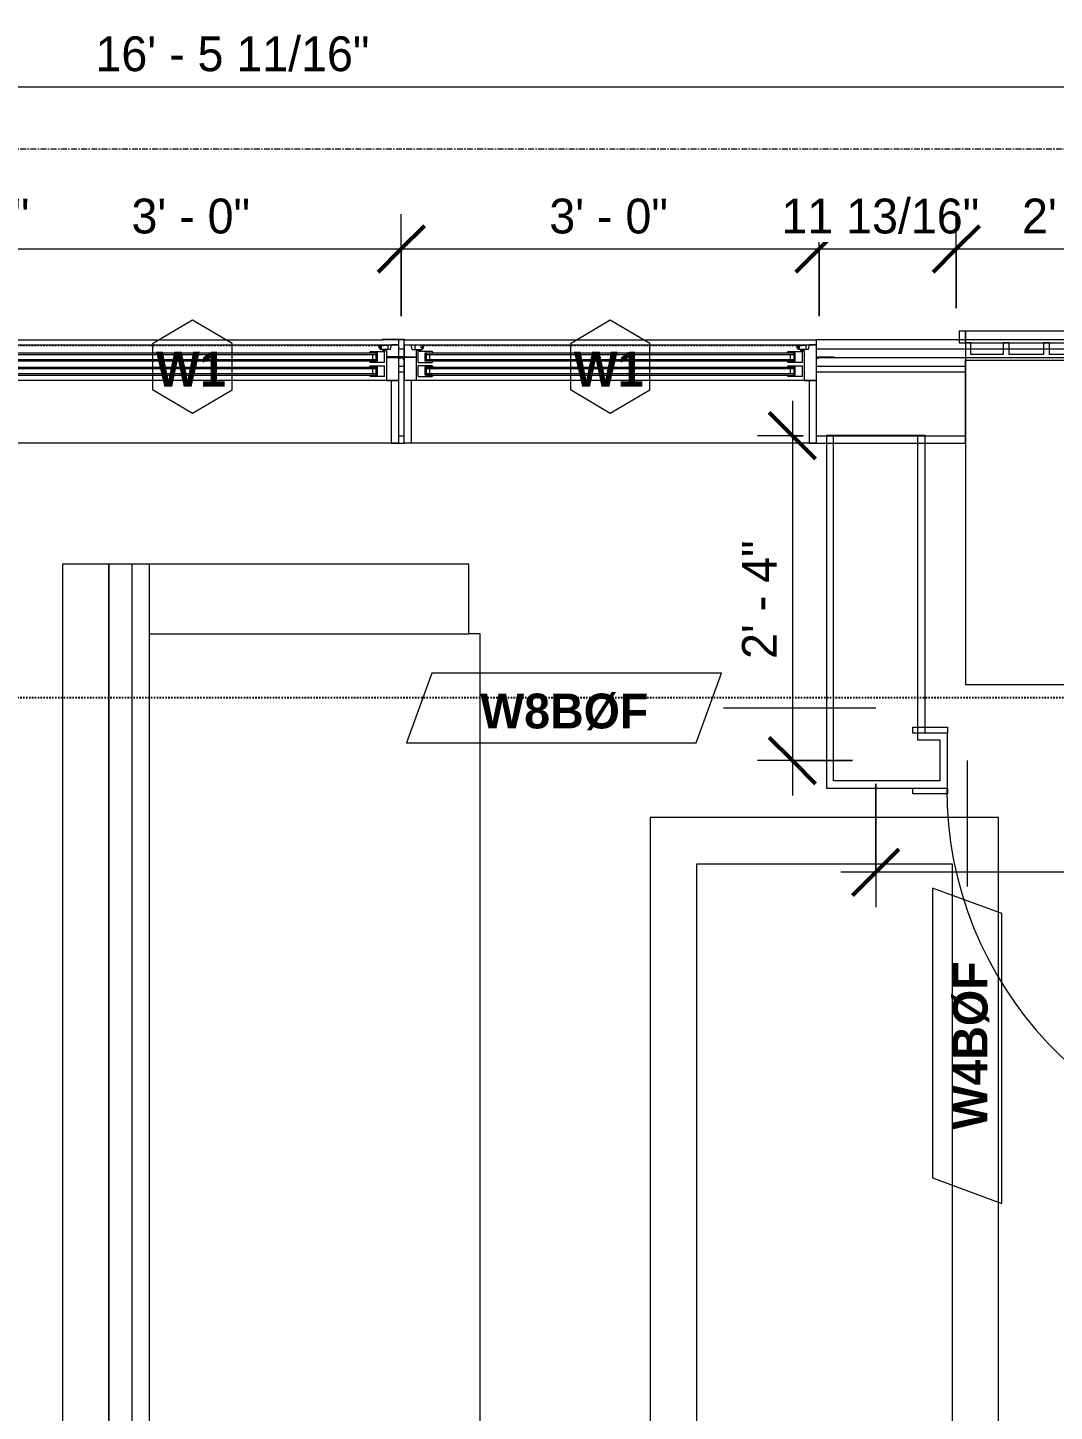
# Model space of a CAD drawing. Header units: inches. Extents: x -4058 to -1781, y 9814 to 12264.
# Drawn here: x -3323.8 to -3235.3, y 10730.4 to 10849.7 of the extents above; entities that cross this region are included whole.
import ezdxf

# ---------------------------------------------------------------- set-up
doc = ezdxf.new("R2010")
doc.units = ezdxf.units.IN
doc.header["$MEASUREMENT"] = 0
for name, pattern in [('Aligning Line 1_8_', [0.25, 0.125, -0.125]), ('Dash', [0.25, 0.125, -0.125]), ('Dash_2_', [0.25, 0.125, -0.125]), ('Grid Line 1_2_', [0.875, 0.5, -0.125, 0.125, -0.125])]:
    doc.linetypes.add(name, pattern=pattern)
for name, color, linetype, lineweight in [('0-1', 7, 'Continuous', 5), ('0-2', 7, 'Continuous', 9), ('A-ANNO-DIMS', 211, 'Continuous', 9), ('A-ANNO-DIMS-32', 211, 'Continuous', 9), ('A-DETL-GENF-HDLN-1', 7, 'Dash', 9), ('A-DETL-GENF-HDLN-2', 1, 'Continuous', 18), ('A-DOOR-2', 31, 'Continuous', 9), ('A-GENM-1', 7, 'Continuous', 9), ('A-GLAZ', 151, 'Continuous', 18), ('A-GLAZ-1', 7, 'Continuous', 9), ('A-GLAZ-IDEN', 152, 'Continuous', 9), ('A-WALL-1', 7, 'Continuous', 9), ('A-WALL-2', 113, 'Continuous', 9), ('A-WALL-IDEN', 211, 'Continuous', 9), ('G-ANNO-SYMB', 111, 'Aligning Line 1_8_', 9), ('I-FURN', 30, 'Continuous', 9), ('I-WALL-4', 2, 'Continuous', 9), ('S-GRID-1', 1, 'Grid Line 1_2_', 9)]:
    doc.layers.add(name, color=color, linetype=linetype, lineweight=lineweight)
doc.layers.add('0-3', color=250, linetype='Dash_2_')
doc.styles.add('Century Gothic', font='ufonts.com_century-gothic.ttf', dxfattribs={"height": 3})
doc.styles.add('Century Gothic_B_1', font='GOTHICB.TTF', dxfattribs={"height": 3})
doc.dimstyles.new('THE_DIMENSION_STRING', dxfattribs={"dimscale": 12, "dimtxt": 3.132505, "dimasz": 0.333333, "dimexe": 0.25, "dimexo": 0.166667, "dimgap": 0.041667, "dimtad": 1, "dimdec": 4, "dimrnd": 0.0625, "dimzin": 3, "dimdsep": 46, "dimlunit": 4, "dimtxsty": 'Century Gothic', "dimblk1": 'OBLIQUE', "dimblk2": 'OBLIQUE', "dimsah": 1, "dimcen": 0.09, "dimdle": 0.25, "dimazin": 0, "dimtfac": 1, "dimtdec": 4, "dimtix": 1, "dimtmove": 0, "dimatfit": 3, "dimfxl": 1, "dimtvp": 1, "dimtfill": 1, "dimfrac": 2, "dimtolj": 1, "dimtzin": 0, "dimarcsym": 2})
doc.dimstyles.new('THE_DIMENSION_STRING_2', dxfattribs={"dimscale": 12, "dimtxt": 3.132505, "dimasz": 0.333333, "dimexe": 0.25, "dimexo": 0.166667, "dimgap": 0.041667, "dimtad": 1, "dimdec": 4, "dimrnd": 0.0625, "dimzin": 3, "dimdsep": 46, "dimlunit": 4, "dimtxsty": 'Century Gothic', "dimblk1": 'OBLIQUE', "dimblk2": 'OBLIQUE', "dimsah": 1, "dimcen": 0.09, "dimdle": 0.25, "dimazin": 0, "dimtfac": 1, "dimtdec": 4, "dimtix": 1, "dimtmove": 0, "dimatfit": 3, "dimfxl": 1, "dimtvp": 1, "dimtfill": 1, "dimfrac": 2, "dimtolj": 1, "dimtzin": 0, "dimarcsym": 2})
doc.dimstyles.new('THE_DIMENSION_STRING_4', dxfattribs={"dimscale": 12, "dimtxt": 3.132505, "dimasz": 0.333333, "dimexe": 0.25, "dimexo": 0.166667, "dimgap": 0.041667, "dimtad": 1, "dimdec": 4, "dimrnd": 0.0625, "dimzin": 3, "dimdsep": 46, "dimlunit": 4, "dimtxsty": 'Century Gothic', "dimblk1": 'OBLIQUE', "dimblk2": 'OBLIQUE', "dimsah": 1, "dimcen": 0.09, "dimdle": 0.25, "dimazin": 0, "dimtfac": 1, "dimtdec": 4, "dimtix": 1, "dimtmove": 0, "dimatfit": 3, "dimfxl": 1, "dimtvp": 1, "dimtfill": 1, "dimfrac": 2, "dimtolj": 1, "dimtzin": 0, "dimarcsym": 2})
doc.dimstyles.new('THE_DIMENSION_STRING_5', dxfattribs={"dimscale": 12, "dimtxt": 3.132505, "dimasz": 0.333333, "dimexe": 0.25, "dimexo": 0.166667, "dimgap": 0.041667, "dimtad": 1, "dimdec": 4, "dimrnd": 0.0625, "dimzin": 3, "dimdsep": 46, "dimlunit": 4, "dimtxsty": 'Century Gothic', "dimblk1": 'OBLIQUE', "dimblk2": 'OBLIQUE', "dimsah": 1, "dimcen": 0.09, "dimdle": 0.25, "dimazin": 0, "dimtfac": 1, "dimtdec": 4, "dimtix": 1, "dimtmove": 0, "dimatfit": 3, "dimfxl": 1, "dimtvp": 1, "dimtfill": 1, "dimfrac": 2, "dimtolj": 1, "dimtzin": 0, "dimarcsym": 2})

# ---------------------------------------------------------------- blocks, each defined once
blk = doc.blocks.new('Window-Double_Hung-Marvin-Essential - ESDH3066 - 1st Floor-3357219-UNIT PLANS - 1ST FLOOR')
at = {"layer": 'A-DETL-GENF-HDLN-1'}
blk.add_line((16.1, -3.97), (-16.5, -3.97), dxfattribs=at)
at = {"layer": 'A-DETL-GENF-HDLN-2'}
for p, q in [((-17.13, 4.44), (-17.75, 4.44)), ((-17.13, -0.91), (-17.13, 4.44)), ((17.12, 4.44), (17.75, 4.44)), ((17.12, 4.44), (17.12, -0.91)), ((-16.72, -0.94), (-17.75, -0.94)), ((-17.75, -4.03), (-17.75, -0.94)), ((-16.72, -3.52), (-16.72, -0.94)), ((16.72, -3.52), (16.72, -0.94)), ((16.72, -0.94), (17.75, -0.94)), ((17.75, -4.03), (17.75, -0.94)), ((-16.56, -1.28), (-15.34, -1.28)), ((-16.56, -1.28), (-16.56, -2.22)), ((-15.34, -2.22), (-16.56, -2.22)), ((-15.28, -1.4), (-15.94, -1.4)), ((-15.94, -1.4), (-15.94, -2.12)), ((-15.94, -2.12), (-15.28, -2.12)), ((-15.84, -1.41), (-15.84, -2.1)), ((-15.54, -1.54), (-15.54, -1.98)), ((-15.34, -1.28), (-15.28, -1.34)), ((-15.34, -2.22), (-15.28, -2.16)), ((-15.28, -1.34), (-15.28, -1.4)), ((-15.28, -2.12), (-15.28, -2.16)), ((15.34, -1.28), (15.28, -1.34)), ((15.28, -1.34), (15.28, -1.4)), ((15.28, -1.4), (15.94, -1.4)), ((15.28, -2.12), (15.28, -2.16)), ((15.94, -2.12), (15.28, -2.12)), ((15.34, -2.22), (15.28, -2.16)), ((16.56, -1.28), (15.34, -1.28)), ((15.34, -2.22), (16.56, -2.22)), ((15.54, -1.54), (15.54, -1.98)), ((15.84, -1.41), (15.84, -2.1)), ((15.94, -1.4), (15.94, -2.12)), ((16.56, -1.28), (16.56, -2.22)), ((-19.25, -2.98), (-19.25, -2.94)), ((-19.25, -2.94), (-17.9, -2.94)), ((-17.75, -2.98), (-19.25, -2.98)), ((-17.9, -2.94), (-17.9, -2.83)), ((-17.9, -2.83), (-17.75, -2.83)), ((-16.38, -3.52), (-16.72, -3.52)), ((-16.56, -2.5), (-15.34, -2.5)), ((-16.56, -2.5), (-16.56, -3.44)), ((-15.34, -3.44), (-16.56, -3.44)), ((-16.38, -3.62), (-16.38, -3.52)), ((-15.28, -2.62), (-15.94, -2.62)), ((-15.94, -2.62), (-15.94, -3.34)), ((-15.94, -3.34), (-15.28, -3.34)), ((-15.84, -2.63), (-15.84, -3.32)), ((-15.54, -2.76), (-15.54, -3.2)), ((-15.34, -2.5), (-15.28, -2.56)), ((-15.34, -3.44), (-15.28, -3.38)), ((-15.28, -2.56), (-15.28, -2.62)), ((-15.28, -3.34), (-15.28, -3.38)), ((15.34, -2.5), (15.28, -2.56)), ((15.28, -2.56), (15.28, -2.62)), ((15.28, -2.62), (15.94, -2.62)), ((15.28, -3.34), (15.28, -3.38)), ((15.94, -3.34), (15.28, -3.34)), ((15.34, -3.44), (15.28, -3.38)), ((16.56, -2.5), (15.34, -2.5)), ((15.34, -3.44), (16.56, -3.44)), ((15.54, -2.76), (15.54, -3.2)), ((15.84, -2.63), (15.84, -3.32)), ((15.94, -2.62), (15.94, -3.34)), ((16.38, -3.62), (16.38, -3.52)), ((16.38, -3.52), (16.72, -3.52)), ((16.56, -2.5), (16.56, -3.44)), ((17.9, -2.83), (17.75, -2.83)), ((17.75, -2.98), (19.25, -2.98)), ((17.9, -2.94), (17.9, -2.83)), ((19.25, -2.94), (17.9, -2.94)), ((19.25, -2.98), (19.25, -2.94)), ((-17.75, -4.03), (-17.16, -4.03)), ((-17.08, -3.62), (-17.16, -4.03)), ((-17.08, -3.62), (-16.19, -3.62)), ((-16.85, -4), (-16.85, -3.62)), ((-16.3, -4), (-16.85, -4)), ((-16.18, -3.76), (-16.3, -3.76)), ((-16.3, -3.76), (-16.3, -4)), ((-16.19, -3.62), (-16.19, -3.72)), ((-16.19, -3.72), (-16.1, -3.72)), ((-16.18, -3.97), (-16.18, -3.76)), ((-16.18, -3.97), (-16.1, -3.97)), ((-16.1, -3.72), (-16.1, -3.97)), ((16.19, -3.72), (16.1, -3.72)), ((16.1, -3.72), (16.1, -3.97)), ((16.18, -3.97), (16.1, -3.97)), ((16.18, -3.97), (16.18, -3.76)), ((16.18, -3.76), (16.3, -3.76)), ((17.08, -3.62), (16.19, -3.62)), ((16.19, -3.62), (16.19, -3.72)), ((16.3, -3.76), (16.3, -4)), ((16.3, -4), (16.85, -4)), ((16.85, -4), (16.85, -3.62)), ((17.08, -3.62), (17.16, -4.03)), ((17.75, -4.03), (17.16, -4.03))]:
    blk.add_line(p, q, dxfattribs=at)
at = {"layer": 'A-GLAZ'}
for p, q in [((15.84, -1.41), (-15.84, -1.41)), ((15.84, -1.54), (-15.84, -1.54)), ((15.84, -1.98), (-15.84, -1.98)), ((15.84, -2.1), (-15.84, -2.1)), ((15.84, -2.63), (-15.84, -2.63)), ((15.84, -2.76), (-15.84, -2.76)), ((15.84, -3.2), (-15.84, -3.2)), ((15.84, -3.32), (-15.84, -3.32))]:
    blk.add_line(p, q, dxfattribs=at)
at = {"layer": 'A-GLAZ-1'}
for p, q in [((-17.75, 4.44), (17.75, 4.44)), ((-17.75, -0.91), (-17.75, 4.44)), ((17.75, 4.44), (17.75, -0.91)), ((-17.75, -0.94), (17.75, -0.94)), ((-17.75, -4.03), (-17.75, -0.94)), ((17.75, -0.94), (17.75, -4.03)), ((17.75, -4.03), (-17.75, -4.03)), ((17.75, -4.44), (19.62, -4.44)), ((17.75, -4.5), (17.75, -4.44)), ((19.62, -4.5), (17.75, -4.5)), ((19.62, -4.44), (19.62, -4.5))]:
    blk.add_line(p, q, dxfattribs=at)
blk = doc.blocks.new('V-Series_EWC4_SPVU_RFA_2015 - 1ST FLOOR-2484708-UNIT PLANS - 1ST FLOOR')
at = {"layer": 'A-GENM-1'}
for p, q in [((-3126.69, 12090.69), (-3127.25, 12090.69)), ((-3127.25, 12090.69), (-3127.25, 12089.69)), ((-3127.25, 12089.69), (-3126.69, 12089.69)), ((-3098.81, 12090.69), (-3126.69, 12090.69)), ((-3126.69, 12090.69), (-3126.69, 12089.69)), ((-3126.69, 12089.69), (-3126.69, 12090.69)), ((-3126.69, 12089.69), (-3098.81, 12089.69)), ((-3126.69, 12089.69), (-3126.69, 12060.25)), ((-3126.25, 12089.69), (-3126.69, 12089.69)), ((-3126.25, 12088.69), (-3126.25, 12089.69)), ((-3122.95, 12089.69), (-3123.45, 12089.69)), ((-3123.45, 12089.69), (-3123.45, 12088.69)), ((-3122.95, 12088.69), (-3122.95, 12089.69)), ((-3119.47, 12089.69), (-3119.97, 12089.69)), ((-3119.97, 12089.69), (-3119.97, 12088.69)), ((-3119.47, 12088.69), (-3119.47, 12089.69)), ((-3115.98, 12089.69), (-3116.48, 12089.69)), ((-3116.48, 12089.69), (-3116.48, 12088.69)), ((-3115.98, 12088.69), (-3115.98, 12089.69)), ((-3112.5, 12089.69), (-3113, 12089.69)), ((-3113, 12089.69), (-3113, 12088.69)), ((-3112.5, 12088.69), (-3112.5, 12089.69)), ((-3109.01, 12089.69), (-3109.51, 12089.69)), ((-3109.51, 12089.69), (-3109.51, 12088.69)), ((-3109.01, 12088.69), (-3109.01, 12089.69)), ((-3105.53, 12089.69), (-3106.03, 12089.69)), ((-3106.03, 12089.69), (-3106.03, 12088.69)), ((-3105.53, 12088.69), (-3105.53, 12089.69)), ((-3102.05, 12089.69), (-3102.55, 12089.69)), ((-3102.55, 12089.69), (-3102.55, 12088.69)), ((-3102.05, 12088.69), (-3102.05, 12089.69)), ((-3098.81, 12089.69), (-3099.25, 12089.69)), ((-3099.25, 12089.69), (-3099.25, 12088.69)), ((-3098.81, 12089.69), (-3098.81, 12090.69)), ((-3098.25, 12090.69), (-3098.81, 12090.69)), ((-3098.81, 12090.69), (-3098.81, 12089.69)), ((-3098.81, 12089.69), (-3098.25, 12089.69)), ((-3098.81, 12060.25), (-3098.81, 12089.69)), ((-3098.25, 12089.69), (-3098.25, 12090.69)), ((-3123.45, 12088.69), (-3126.25, 12088.69)), ((-3119.97, 12088.69), (-3122.95, 12088.69)), ((-3116.48, 12088.69), (-3119.47, 12088.69)), ((-3113, 12088.69), (-3115.98, 12088.69)), ((-3109.51, 12088.69), (-3112.5, 12088.69)), ((-3106.03, 12088.69), (-3109.01, 12088.69)), ((-3102.55, 12088.69), (-3105.53, 12088.69)), ((-3099.25, 12088.69), (-3102.05, 12088.69)), ((-3126.69, 12060.25), (-3098.81, 12060.25))]:
    blk.add_line(p, q, dxfattribs=at)
blk = doc.blocks.new('CTR - 1st Phase - Shell_rvt-1-UNIT PLANS - 1ST FLOOR')
at = {"layer": 'A-WALL-1'}
for p, q in [((-3327.32, 10822.74), (-3293.2, 10822.74)), ((-3291.82, 10822.74), (-3291.82, 10822.33)), ((-3291.32, 10822.33), (-3291.32, 10822.74)), ((-3291.32, 10822.74), (-3255.82, 10822.74)), ((-3172.02, 10822.74), (-3255.82, 10822.74)), ((-3255.82, 10822.74), (-3255.82, 10822.33)), ((-3291.82, 10821.99), (-3291.32, 10821.99)), ((-3291.82, 10821.24), (-3291.32, 10821.24)), ((-3255.82, 10821.99), (-3172.02, 10821.99)), ((-3255.82, 10821.24), (-3172.02, 10821.24)), ((-3242.95, 10813.86), (-3242.95, 10820.99)), ((-3242.95, 10820.99), (-3215.07, 10820.99)), ((-3291.82, 10820.49), (-3291.32, 10820.49)), ((-3291.82, 10819.99), (-3291.32, 10819.99)), ((-3255.82, 10820.49), (-3242.95, 10820.49)), ((-3255.82, 10819.99), (-3242.95, 10819.99)), ((-3291.82, 10819.24), (-3291.82, 10819.21)), ((-3291.32, 10819.21), (-3291.32, 10819.24)), ((-3255.82, 10819.24), (-3255.82, 10819.21)), ((-3291.82, 10814.49), (-3291.32, 10814.49)), ((-3291.82, 10813.86), (-3291.32, 10813.86)), ((-3255.82, 10814.49), (-3242.95, 10814.49)), ((-3255.82, 10813.86), (-3242.95, 10813.86))]:
    blk.add_line(p, q, dxfattribs=at)
at = {"layer": '0-2'}
blk.add_blockref('V-Series_EWC4_SPVU_RFA_2015 - 1ST FLOOR-2484708-UNIT PLANS - 1ST FLOOR', (-116.26, -1267.2), dxfattribs=at)
at = {"layer": '0-2', "rotation": 180}
for p in [(-3309.57, 10818.3), (-3273.57, 10818.3)]:
    blk.add_blockref('Window-Double_Hung-Marvin-Essential - ESDH3066 - 1st Floor-3357219-UNIT PLANS - 1ST FLOOR', p, dxfattribs=at)
blk = doc.blocks.new('Couch-Both_Arms-Generic - 1-1352606-UNIT PLANS - 1ST FLOOR')
at = {"layer": 'I-FURN'}
for p, q in [((42, 17.5), (-42, 17.5)), ((-42, 17.5), (-42, 13.5)), ((42, 13.5), (42, 17.5)), ((-42, 13.5), (42, 13.5)), ((42, 13.5), (-42, 13.5)), ((-42, 13.5), (-42, 10)), ((42, 10), (42, 13.5)), ((-42, 11.5), (42, 11.5)), ((-42, 10), (-42, -17.5)), ((-42, 10), (42, 10)), ((-36, -17.5), (-36, 10)), ((36, 10), (36, -17.5)), ((42, -17.5), (42, 10)), ((-42, -17.5), (-36, -17.5)), ((-36, -17.5), (-36, -18.5)), ((36, -18.5), (36, -17.5)), ((36, -17.5), (42, -17.5)), ((-36, -18.5), (36, -18.5))]:
    blk.add_line(p, q, dxfattribs=at)
blk = doc.blocks.new('Table-Coffee - one-1352608-UNIT PLANS - 1ST FLOOR')
at = {"layer": 'I-FURN'}
for p, q in [((30.72, 18.75), (-29.28, 18.75)), ((-29.28, 18.75), (-29.28, -11.25)), ((30.72, -11.25), (30.72, 18.75)), ((-25.28, -7.25), (-25.28, 14.75)), ((-25.28, 14.75), (26.72, 14.75)), ((26.72, 14.75), (26.72, -7.25)), ((26.72, -7.25), (-25.28, -7.25)), ((-29.28, -11.25), (30.72, -11.25))]:
    blk.add_line(p, q, dxfattribs=at)
blk = doc.blocks.new('SWING - SINGLE - FLUSH - SWING - 32_ x 80_ - WITH ACOUSTICAL SEAL-4202147-UNIT PLANS - 1ST FLOOR')
at = {"layer": 'A-DOOR-2'}
for p, q in [((-19, 2.37), (-19, 2.87)), ((-19, 2.87), (-16, 2.87)), ((-16, 2.87), (-16, 2.37)), ((16, 2.37), (16, 2.87)), ((16, 2.87), (19, 2.87)), ((19, 2.87), (19, 2.37)), ((-16, 2.37), (-19, 2.37)), ((19, 2.37), (16, 2.37)), ((-19, -2.38), (-16, -2.38)), ((-19, -2.88), (-19, -2.38)), ((-16, -2.38), (-16, -2.88)), ((14, -2.38), (14, -34.38)), ((16, -2.38), (14, -2.38)), ((16, -2.38), (16, -34.38)), ((16, -2.38), (19, -2.38)), ((16, -2.88), (16, -2.38)), ((19, -2.38), (19, -2.88)), ((-16, -2.88), (-19, -2.88)), ((19, -2.88), (16, -2.88)), ((16, -34.38), (14, -34.38))]:
    blk.add_line(p, q, dxfattribs=at)
blk.add_arc((16, -2.38), 32.07, 180, 266.4241, dxfattribs=at)
blk = doc.blocks.new('DIMBLOCK234-UNIT PLANS - 1ST FLOOR')
at = {"layer": 'A-ANNO-DIMS-32'}
for p, q in [((-3257.88, 10817.49), (-3257.88, 10783.49)), ((-3256.95, 10814.49), (-3260.88, 10814.49)), ((-3257.88, 10814.49), (-3256.95, 10814.49)), ((-3252.7, 10786.49), (-3260.88, 10786.49)), ((-3257.88, 10786.49), (-3252.7, 10786.49))]:
    blk.add_line(p, q, dxfattribs=at)
at = {"layer": 'A-ANNO-DIMS-32', "lineweight": 50}
for p, q in [((-3257.88, 10814.49), (-3259.88, 10816.49)), ((-3257.88, 10814.49), (-3255.88, 10812.49)), ((-3257.88, 10786.49), (-3259.88, 10788.49)), ((-3257.88, 10786.49), (-3255.88, 10784.49))]:
    blk.add_line(p, q, dxfattribs=at)
at = {"layer": 'A-ANNO-DIMS-32', "color": 0, "insert": (-3262.22, 10795.25), "char_height": 3, "width": 12.5897, "attachment_point": 1, "rotation": 90, "line_spacing_factor": 0.984502, "style": 'Century Gothic', "bg_fill": 3, "box_fill_scale": 1.25, "bg_fill_color": 256, "bg_fill_true_color": 13158600, "bg_fill_transparency": 0}
blk.add_mtext('2\' - 4"', dxfattribs=at)
blk = doc.blocks.new('_Oblique')
at = {"color": 0, "linetype": 'ByBlock', "lineweight": -2}
blk.add_line((-0.5, -0.5), (0.5, 0.5), dxfattribs=at)
blk = doc.blocks.new('Wall Tag - Arch Wall-3956453-UNIT PLANS - 1ST FLOOR')
at = {"layer": 'A-WALL-IDEN'}
for p, q in [((-0.3561, 0.0937), (-0.4244, -0.0937)), ((0.4244, 0.0937), (-0.3561, 0.0937)), ((0.3561, -0.0937), (0.4244, 0.0937)), ((-0.4244, -0.0937), (0.3561, -0.0937))]:
    blk.add_line(p, q, dxfattribs=at)
blk = doc.blocks.new('DIMBLOCK580-UNIT PLANS - 1ST FLOOR')
at = {"layer": 'A-ANNO-DIMS-32'}
for p, q in [((-3329.07, 10824.9), (-3329.07, 10833.58)), ((-3327.57, 10824.8), (-3327.57, 10833.58)), ((-3329.07, 10830.58), (-3327.57, 10830.58)), ((-3329.07, 10830.58), (-3329.07, 10824.9)), ((-3327.57, 10830.58), (-3327.57, 10824.8))]:
    blk.add_line(p, q, dxfattribs=at)
at = {"layer": 'A-ANNO-DIMS-32', "lineweight": 50}
for p, q in [((-3329.07, 10830.58), (-3327.07, 10832.58)), ((-3327.57, 10830.58), (-3325.57, 10832.58)), ((-3329.07, 10830.58), (-3331.07, 10828.58)), ((-3327.57, 10830.58), (-3329.57, 10828.58))]:
    blk.add_line(p, q, dxfattribs=at)
at = {"layer": 'A-ANNO-DIMS-32', "color": 0, "insert": (-3333.97, 10834.92), "char_height": 3, "width": 13.5444, "attachment_point": 1, "line_spacing_factor": 0.984502, "style": 'Century Gothic', "bg_fill": 3, "box_fill_scale": 1.25, "bg_fill_color": 256, "bg_fill_true_color": 13158600, "bg_fill_transparency": 0}
blk.add_mtext('1 1/2"', dxfattribs=at)
blk = doc.blocks.new('DIMBLOCK581-UNIT PLANS - 1ST FLOOR')
at = {"layer": 'A-ANNO-DIMS-32'}
for p, q in [((-3327.57, 10824.8), (-3327.57, 10833.58)), ((-3291.57, 10824.8), (-3291.57, 10833.58)), ((-3327.57, 10830.58), (-3291.57, 10830.58)), ((-3327.57, 10830.58), (-3327.57, 10824.8)), ((-3291.57, 10830.58), (-3291.57, 10824.8))]:
    blk.add_line(p, q, dxfattribs=at)
at = {"layer": 'A-ANNO-DIMS-32', "lineweight": 50}
for p, q in [((-3327.57, 10830.58), (-3325.57, 10832.58)), ((-3291.57, 10830.58), (-3289.57, 10832.58)), ((-3327.57, 10830.58), (-3329.57, 10828.58)), ((-3291.57, 10830.58), (-3293.57, 10828.58))]:
    blk.add_line(p, q, dxfattribs=at)
at = {"layer": 'A-ANNO-DIMS-32', "color": 0, "insert": (-3314.82, 10834.92), "char_height": 3, "width": 12.5897, "attachment_point": 1, "line_spacing_factor": 0.984502, "style": 'Century Gothic', "bg_fill": 3, "box_fill_scale": 1.25, "bg_fill_color": 256, "bg_fill_true_color": 13158600, "bg_fill_transparency": 0}
blk.add_mtext('3\' - 0"', dxfattribs=at)
blk = doc.blocks.new('DIMBLOCK582-UNIT PLANS - 1ST FLOOR')
at = {"layer": 'A-ANNO-DIMS-32'}
for p, q in [((-3291.57, 10824.8), (-3291.57, 10833.58)), ((-3255.57, 10824.8), (-3255.57, 10833.58)), ((-3291.57, 10830.58), (-3255.57, 10830.58)), ((-3291.57, 10830.58), (-3291.57, 10824.8)), ((-3255.57, 10830.58), (-3255.57, 10824.8))]:
    blk.add_line(p, q, dxfattribs=at)
at = {"layer": 'A-ANNO-DIMS-32', "lineweight": 50}
for p, q in [((-3291.57, 10830.58), (-3289.57, 10832.58)), ((-3255.57, 10830.58), (-3253.57, 10832.58)), ((-3291.57, 10830.58), (-3293.57, 10828.58)), ((-3255.57, 10830.58), (-3257.57, 10828.58))]:
    blk.add_line(p, q, dxfattribs=at)
at = {"layer": 'A-ANNO-DIMS-32', "color": 0, "insert": (-3278.82, 10834.92), "char_height": 3, "width": 12.5897, "attachment_point": 1, "line_spacing_factor": 0.984502, "style": 'Century Gothic', "bg_fill": 3, "box_fill_scale": 1.25, "bg_fill_color": 256, "bg_fill_true_color": 13158600, "bg_fill_transparency": 0}
blk.add_mtext('3\' - 0"', dxfattribs=at)
blk = doc.blocks.new('DIMBLOCK583-UNIT PLANS - 1ST FLOOR')
at = {"layer": 'A-ANNO-DIMS-32'}
for p, q in [((-3255.57, 10824.8), (-3255.57, 10833.58)), ((-3243.76, 10825.49), (-3243.76, 10833.58)), ((-3255.57, 10830.58), (-3243.76, 10830.58)), ((-3255.57, 10830.58), (-3255.57, 10824.8)), ((-3243.76, 10830.58), (-3243.76, 10825.49))]:
    blk.add_line(p, q, dxfattribs=at)
at = {"layer": 'A-ANNO-DIMS-32', "lineweight": 50}
for p, q in [((-3255.57, 10830.58), (-3253.57, 10832.58)), ((-3243.76, 10830.58), (-3241.76, 10832.58)), ((-3255.57, 10830.58), (-3257.57, 10828.58)), ((-3243.76, 10830.58), (-3245.76, 10828.58))]:
    blk.add_line(p, q, dxfattribs=at)
at = {"layer": 'A-ANNO-DIMS-32', "color": 0, "insert": (-3258.82, 10834.92), "char_height": 3, "width": 21.9574, "attachment_point": 1, "line_spacing_factor": 0.984502, "style": 'Century Gothic', "bg_fill": 3, "box_fill_scale": 1.25, "bg_fill_color": 256, "bg_fill_true_color": 13158600, "bg_fill_transparency": 0}
blk.add_mtext('11 13/16"', dxfattribs=at)
blk = doc.blocks.new('DIMBLOCK584-UNIT PLANS - 1ST FLOOR')
at = {"layer": 'A-ANNO-DIMS-32'}
for p, q in [((-3243.76, 10825.49), (-3243.76, 10833.58)), ((-3214.26, 10825.49), (-3214.26, 10833.58)), ((-3243.76, 10830.58), (-3214.26, 10830.58)), ((-3243.76, 10830.58), (-3243.76, 10825.49)), ((-3214.26, 10830.58), (-3214.26, 10825.49))]:
    blk.add_line(p, q, dxfattribs=at)
at = {"layer": 'A-ANNO-DIMS-32', "lineweight": 50}
for p, q in [((-3243.76, 10830.58), (-3241.76, 10832.58)), ((-3214.26, 10830.58), (-3212.26, 10832.58)), ((-3243.76, 10830.58), (-3245.76, 10828.58)), ((-3214.26, 10830.58), (-3216.26, 10828.58))]:
    blk.add_line(p, q, dxfattribs=at)
at = {"layer": 'A-ANNO-DIMS-32', "color": 0, "insert": (-3238.09, 10834.92), "char_height": 3, "width": 21.7784, "attachment_point": 1, "line_spacing_factor": 0.984502, "style": 'Century Gothic', "bg_fill": 3, "box_fill_scale": 1.25, "bg_fill_color": 256, "bg_fill_true_color": 13158600, "bg_fill_transparency": 0}
blk.add_mtext('2\' - 5 1/2"', dxfattribs=at)
blk = doc.blocks.new('DIMBLOCK1165-UNIT PLANS - 1ST FLOOR')
at = {"layer": 'A-ANNO-DIMS-32'}
for p, q in [((-3206.51, 10816.49), (-3206.51, 10847.56)), ((-3404.17, 10845.39), (-3404.17, 10841.56)), ((-3404.17, 10844.56), (-3404.17, 10845.39)), ((-3404.17, 10844.56), (-3206.51, 10844.56)), ((-3206.51, 10844.56), (-3206.51, 10816.49))]:
    blk.add_line(p, q, dxfattribs=at)
at = {"layer": 'A-ANNO-DIMS-32', "lineweight": 50}
for p, q in [((-3404.17, 10844.56), (-3402.17, 10846.56)), ((-3206.51, 10844.56), (-3204.51, 10846.56)), ((-3404.17, 10844.56), (-3406.17, 10842.56)), ((-3206.51, 10844.56), (-3208.51, 10842.56))]:
    blk.add_line(p, q, dxfattribs=at)
at = {"layer": 'A-ANNO-DIMS-32', "color": 0, "insert": (-3317.92, 10848.9), "char_height": 3, "width": 30.1914, "attachment_point": 1, "line_spacing_factor": 0.984502, "style": 'Century Gothic', "bg_fill": 3, "box_fill_scale": 1.25, "bg_fill_color": 256, "bg_fill_true_color": 13158600, "bg_fill_transparency": 0}
blk.add_mtext('16\' - 5 11/16"', dxfattribs=at)
blk = doc.blocks.new('DIMBLOCK1223-UNIT PLANS - 1ST FLOOR')
at = {"layer": 'A-ANNO-DIMS-32'}
for p, q in [((-3250.7, 10784.49), (-3250.7, 10773.87)), ((-3250.7, 10776.87), (-3250.7, 10784.49)), ((-3204.7, 10783.49), (-3204.7, 10773.87)), ((-3204.7, 10776.87), (-3204.7, 10783.49)), ((-3201.7, 10776.87), (-3253.7, 10776.87))]:
    blk.add_line(p, q, dxfattribs=at)
at = {"layer": 'A-ANNO-DIMS-32', "lineweight": 50}
for p, q in [((-3250.7, 10776.87), (-3248.7, 10778.87)), ((-3204.7, 10776.87), (-3202.7, 10778.87)), ((-3250.7, 10776.87), (-3252.7, 10774.87)), ((-3204.7, 10776.87), (-3206.7, 10774.87))]:
    blk.add_line(p, q, dxfattribs=at)
at = {"layer": 'A-ANNO-DIMS-32', "color": 0, "insert": (-3234.11, 10781.21), "char_height": 3, "width": 15.394, "attachment_point": 1, "line_spacing_factor": 0.984502, "style": 'Century Gothic', "bg_fill": 3, "box_fill_scale": 1.25, "bg_fill_color": 256, "bg_fill_true_color": 13158600, "bg_fill_transparency": 0}
blk.add_mtext('3\' - 10"', dxfattribs=at)
blk = doc.blocks.new('Window Tag - ONE-4156801-UNIT PLANS - 1ST FLOOR')
at = {"layer": 'A-GLAZ-IDEN'}
for p, q in [((0, 0.125), (-0.1071, 0.0619)), ((0.107, 0.062), (0, 0.125)), ((-0.1071, 0.0619), (-0.1071, -0.0619)), ((0.107, -0.0624), (0.107, 0.062)), ((-0.1071, -0.0619), (0, -0.125)), ((0, -0.125), (0.107, -0.0624))]:
    blk.add_line(p, q, dxfattribs=at)

msp = doc.modelspace()

# ---------------------------------------------------------------- block references
at = {"layer": '0-1'}
msp.add_blockref('CTR - 1st Phase - Shell_rvt-1-UNIT PLANS - 1ST FLOOR', (0, 0), dxfattribs=at)

# ---------------------------------------------------------------- next in the draw order: linework, layer by layer
at = {"layer": 'A-WALL-2'}
for p, q in [((-3254.32374, 10784.74399), (-3254.32374, 10814.49399)), ((-3247.07374, 10788.24399), (-3247.07374, 10814.49399)), ((-3244.51124, 10788.86899), (-3246.44874, 10788.86899)), ((-3244.51124, 10784.11899), (-3244.51124, 10788.86899)), ((-3245.13624, 10788.24399), (-3247.07374, 10788.24399)), ((-3245.13624, 10784.74399), (-3245.13624, 10788.24399)), ((-3245.13624, 10784.74399), (-3254.32374, 10784.74399)), ((-3246.44874, 10784.11899), (-3244.51124, 10784.11899))]:
    msp.add_line(p, q, dxfattribs=at)
at = {"layer": 'A-WALL-IDEN'}
msp.add_line((-3242.81989, 10786.49399), (-3242.81989, 10775.65083), dxfattribs=at)
at = {"layer": 'G-ANNO-SYMB'}
msp.add_line((-2851.7738, 10791.90063), (-3939.55451, 10791.90063), dxfattribs=at)
at = {"layer": 'I-WALL-4'}
for p, q in [((-3254.94874, 10814.49399), (-3254.94874, 10784.11899)), ((-3246.44874, 10814.49399), (-3254.94874, 10814.49399)), ((-3246.44874, 10788.86899), (-3246.44874, 10814.49399)), ((-3254.94874, 10784.11899), (-3246.44874, 10784.11899))]:
    msp.add_line(p, q, dxfattribs=at)

# ---------------------------------------------------------------- next in the draw order: block references
at = {"layer": 'A-DOOR-2'}
msp.add_blockref('SWING - SINGLE - FLUSH - SWING - 32_ x 80_ - WITH ACOUSTICAL SEAL-4202147-UNIT PLANS - 1ST FLOOR', (-3228.51124, 10786.49399), dxfattribs=at)
at = {"layer": 'A-WALL-IDEN', "xscale": 31.99999999999999, "yscale": 31.99999999999999, "zscale": 31.99999999999999}
msp.add_blockref('Wall Tag - Arch Wall-3956453-UNIT PLANS - 1ST FLOOR', (-3277.55766, 10791.0178), dxfattribs=at)
at = {"layer": 'A-WALL-IDEN', "xscale": 31.99999999999999, "yscale": 31.99999999999999, "zscale": 31.99999999999999, "rotation": 89.99999999999955}
msp.add_blockref('Wall Tag - Arch Wall-3956453-UNIT PLANS - 1ST FLOOR', (-3242.81989, 10761.91912), dxfattribs=at)
at = {"layer": 'I-FURN'}
for name, p, rotation in [('Couch-Both_Arms-Generic - 1-1352606-UNIT PLANS - 1ST FLOOR', (-3303.26769, 10761.41899), 89.99999999999496), ('Table-Coffee - one-1352608-UNIT PLANS - 1ST FLOOR', (-3258.8722, 10752.31311), 270.0000000000081)]:
    msp.add_blockref(name, p, dxfattribs=dict(at, rotation=rotation))

# ---------------------------------------------------------------- next in the draw order: texts
at = {"layer": 'A-WALL-IDEN', "insert": (-3284.77358, 10792.26533), "char_height": 3, "width": 17.372, "attachment_point": 1, "style": 'Century Gothic_B_1'}
msp.add_mtext('W8BØF', dxfattribs=at)
at = {"layer": 'A-WALL-IDEN', "insert": (-3244.06742, 10754.7032), "char_height": 3, "width": 17.372, "attachment_point": 1, "rotation": 90, "style": 'Century Gothic_B_1'}
msp.add_mtext('W4BØF', dxfattribs=at)

# ---------------------------------------------------------------- next in the draw order: dimensions: what is measured, and where the dimension line sits
at = {"layer": 'A-ANNO-DIMS'}
dim = msp.add_linear_dim(base=(-3327.57374, 10830.57748), p1=(-3329.07374, 10822.89565), p2=(-3327.57374, 10822.8019), dimstyle='THE_DIMENSION_STRING_2', override={"dimpost": '<>', "dimfxl": 1.502927}, dxfattribs=at)
dim.commit()
dim.dimension.update_dxf_attribs({"geometry": 'DIMBLOCK580-UNIT PLANS - 1ST FLOOR', "text_midpoint": (-3328.32374, 10832.81915)})

# ---------------------------------------------------------------- next in the draw order: dimensions: what is measured, and where the dimension line sits
dim = msp.add_linear_dim(base=(-3291.57374, 10830.57748), p1=(-3327.57374, 10822.8019), p2=(-3291.57374, 10822.8019), dimstyle='THE_DIMENSION_STRING_2', override={"dimpost": '<>', "dimfxl": 36}, dxfattribs=at)
dim.commit()
dim.dimension.update_dxf_attribs({"geometry": 'DIMBLOCK581-UNIT PLANS - 1ST FLOOR', "text_midpoint": (-3309.57374, 10832.65294)})
dim = msp.add_linear_dim(base=(-3257.87681, 10786.49399), p1=(-3254.94874, 10814.49399), p2=(-3250.69874, 10786.49399), angle=90, dimstyle='THE_DIMENSION_STRING', override={"dimpost": '<>', "dimfxl": 28.320708}, dxfattribs=at)
dim.commit()
dim.dimension.update_dxf_attribs({"geometry": 'DIMBLOCK234-UNIT PLANS - 1ST FLOOR', "text_midpoint": (-3259.91454, 10800.49399)})

# ---------------------------------------------------------------- next in the draw order: linework, layer by layer
at = {"layer": '0-3'}
msp.add_line((-2851.7738, 10791.90063), (-3939.55451, 10791.90063), dxfattribs=at)
at = {"layer": 'A-WALL-IDEN'}
msp.add_line((-3250.69874, 10791.0178), (-3263.82596, 10791.0178), dxfattribs=at)

# ---------------------------------------------------------------- next in the draw order: dimensions: what is measured, and where the dimension line sits
at = {"layer": 'A-ANNO-DIMS'}
for base, p1, p2, dimstyle, override, picture, middle in [((-3255.57374, 10830.57748), (-3291.57374, 10822.8019), (-3255.57374, 10822.8019), 'THE_DIMENSION_STRING_2', {"dimpost": '<>', "dimfxl": 36}, 'DIMBLOCK582-UNIT PLANS - 1ST FLOOR', (-3273.57374, 10832.65294)), ((-3250.69874, 10776.86962), (-3204.69874, 10785.49399), (-3250.69874, 10786.49399), 'THE_DIMENSION_STRING_5', {"dimpost": '<>', "dimfxl": 46.010868}, 'DIMBLOCK1223-UNIT PLANS - 1ST FLOOR', (-3227.69874, 10778.94508))]:
    dim = msp.add_linear_dim(base=base, p1=p1, p2=p2, dimstyle=dimstyle, override=override, dxfattribs=at)
    dim.commit()
    dim.dimension.update_dxf_attribs({"geometry": picture, "text_midpoint": middle})

# ---------------------------------------------------------------- next in the draw order: dimensions: what is measured, and where the dimension line sits
dim = msp.add_linear_dim(base=(-3243.76124, 10830.57748), p1=(-3255.57374, 10822.8019), p2=(-3243.76124, 10823.4894), dimstyle='THE_DIMENSION_STRING_2', override={"dimpost": '<>', "dimfxl": 11.83249}, dxfattribs=at)
dim.commit()
dim.dimension.update_dxf_attribs({"geometry": 'DIMBLOCK583-UNIT PLANS - 1ST FLOOR', "text_midpoint": (-3249.66749, 10832.81915)})

# ---------------------------------------------------------------- next in the draw order: dimensions: what is measured, and where the dimension line sits
dim = msp.add_linear_dim(base=(-3214.26124, 10830.57748), p1=(-3243.76124, 10823.4894), p2=(-3214.26124, 10823.4894), dimstyle='THE_DIMENSION_STRING_2', override={"dimpost": '<>', "dimfxl": 29.5}, dxfattribs=at)
dim.commit()
dim.dimension.update_dxf_attribs({"geometry": 'DIMBLOCK584-UNIT PLANS - 1ST FLOOR', "text_midpoint": (-3229.01124, 10832.81915)})

# ---------------------------------------------------------------- next in the draw order: dimensions: what is measured, and where the dimension line sits
dim = msp.add_linear_dim(base=(-3206.51124, 10844.55675), p1=(-3404.17374, 10847.38517), p2=(-3206.51124, 10814.4894), dimstyle='THE_DIMENSION_STRING_4', override={"dimpost": '<>', "dimfxl": 200.381127}, dxfattribs=at)
dim.commit()
dim.dimension.update_dxf_attribs({"geometry": 'DIMBLOCK1165-UNIT PLANS - 1ST FLOOR', "text_midpoint": (-3305.34249, 10846.79842)})

# ---------------------------------------------------------------- next in the draw order: linework, layer by layer
at = {"layer": 'S-GRID-1'}
msp.add_line((-1781.27288, 10839.1894), (-4041.7795, 10839.1894), dxfattribs=at)

# ---------------------------------------------------------------- next in the draw order: block references
at = {"layer": 'A-GLAZ-IDEN', "xscale": 31.99999999999999, "yscale": 31.99999999999999, "zscale": 31.99999999999999}
for p in [(-3309.57374, 10820.4394), (-3273.57374, 10820.4394)]:
    msp.add_blockref('Window Tag - ONE-4156801-UNIT PLANS - 1ST FLOOR', p, dxfattribs=at)

# ---------------------------------------------------------------- next in the draw order: texts
at = {"layer": 'A-GLAZ-IDEN', "char_height": 3, "width": 7.575, "attachment_point": 1, "style": 'Century Gothic_B_1'}
for insert in [(-3312.71048, 10821.72314), (-3276.71048, 10821.72314)]:
    msp.add_mtext('W1', dxfattribs=dict(at, insert=insert))

doc.saveas('drawing.dxf')
